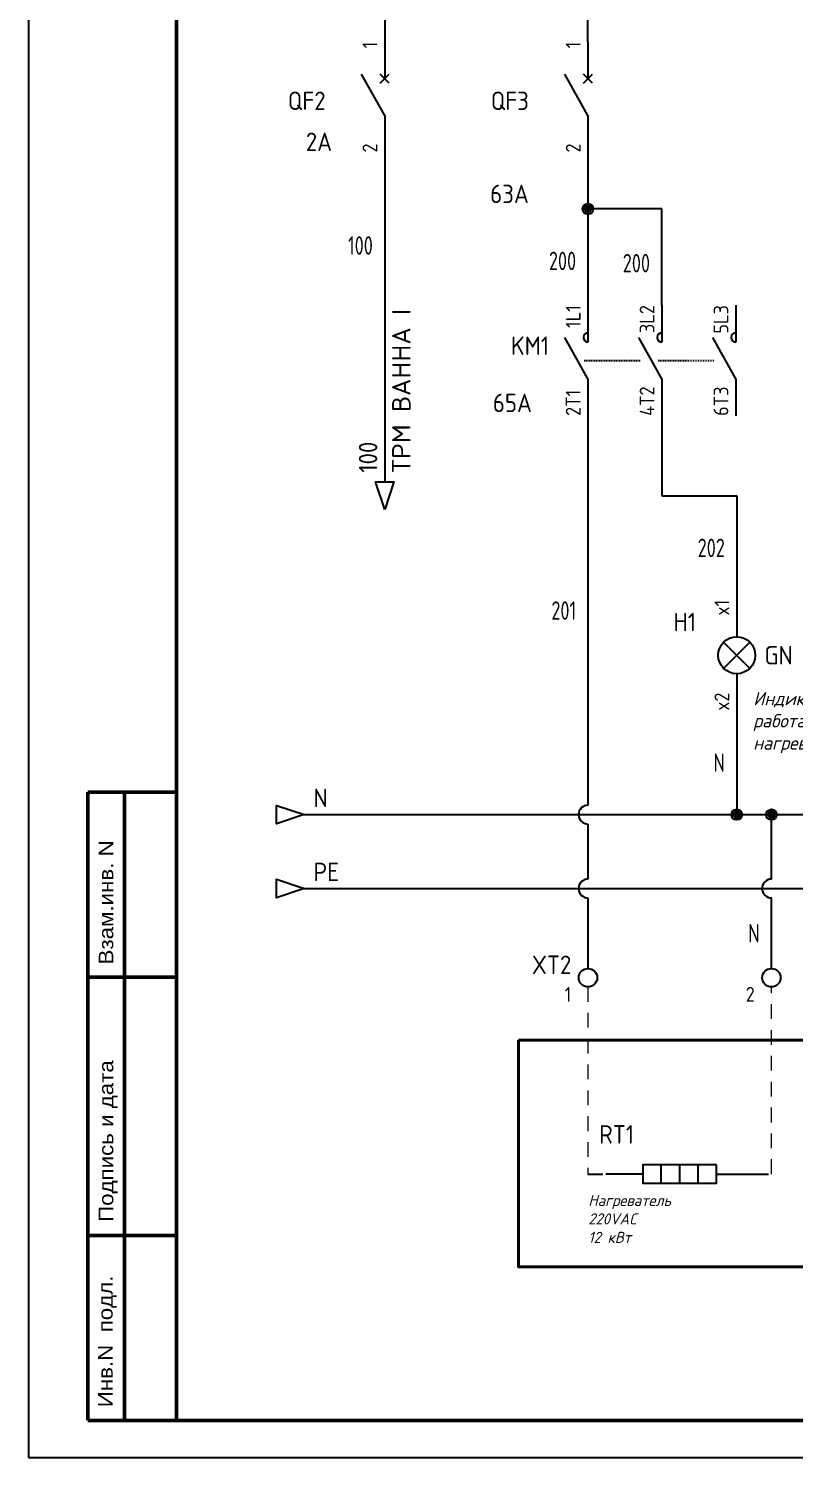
# Model space of a CAD drawing. Extents: x -319 to 3117, y -991 to 292.
# Drawn here: x -20 to 83.6, y -5 to 188.4 of the extents above; entities that cross this region are included whole.
import ezdxf
from ezdxf.enums import TextEntityAlignment as Align

# ---------------------------------------------------------------- set-up
doc = ezdxf.new("R2010")
doc.units = 0
for name, pattern in [('Caddy_Dash', [3.5, 2, -1.5]), ('Caddy_Solid', [0]), ('HIDDEN2', [0.1875, 0.125, -0.0625])]:
    doc.linetypes.add(name, pattern=pattern)
doc.layers.get('0').update_dxf_attribs({"lineweight": 15})
for name, color, linetype in [('100', 7, 'Continuous'), ('DESC', 94, 'Continuous'), ('DESCCHILD', 84, 'Continuous'), ('LINK', 9, 'HIDDEN2'), ('MISC', 7, 'Continuous'), ('SYMS', 7, 'Continuous'), ('TAGS', 7, 'Continuous'), ('TERMS', 7, 'Continuous'), ('WIRECOPY', 84, 'Continuous'), ('WIREFIXED', 84, 'Continuous'), ('WIREREF', 255, 'Continuous'), ('WIREREF_DEST', 84, 'Continuous'), ('WIRES', 7, 'Continuous')]:
    doc.layers.add(name, color=color, linetype=linetype)
doc.styles.add('Caddy_Vectorfont1n', font='arial.ttf', dxfattribs={"width": 1.1})
doc.styles.add('SIMPLEX', font='simplex')
doc.styles.get("Standard").update_dxf_attribs({"font": 'GOST_Common Italic_0.ttf'})
doc.styles.add('WD_IEC', font='ISOCP2.shx', dxfattribs={"width": 0.9, "height": 4})

# ---------------------------------------------------------------- blocks, each defined once
blk = doc.blocks.new('HA1D3')
blk.add_lwpolyline([(0, 0), (-3.75, -1.25), (-3.75, 1.25)], close=True)
at = {"style": 'WD_IEC', "flags": 1}
blk.add_attdef('SIGCODE', text='', height=1, dxfattribs=at).set_placement((-2.5, 1.8), align=Align.RIGHT)
at = {"style": 'WD_IEC'}
for tag, p, height, flags in [('WIRENO', (1.25, 1), 2.5, 8), ('X1TERM01', (0, 0), 0.32, 1)]:
    blk.add_attdef(tag, p, '', height=height, dxfattribs=dict(at, flags=flags))
blk.add_attdef('XREF', text='', height=2.5, dxfattribs=at).set_placement((-5, 0), align=Align.MIDDLE_RIGHT)
blk.add_attdef('DESC1', text='', height=2.5, dxfattribs=at).set_placement((1.25, -1), align=Align.TOP_LEFT)
blk = doc.blocks.new('VCB1')
for p, q in [((0, 7.5), (0, 2.5)), ((0, -2.5), (-3.12, 3.12)), ((0.62, 1.88), (-0.62, 3.12)), ((-0.62, 1.88), (0.62, 3.12)), ((0, -2.5), (0, -7.5))]:
    blk.add_line(p, q)
at = {"style": 'WD_IEC'}
for tag, p in [('INST', (-8, 5.25)), ('LOC', (-8, 1.75)), ('TAG1', (-8, -1.75)), ('RATING1', (-8, -6.35)), ('DESC1', (-8, -14.35)), ('DESC2', (-8, -17.85)), ('DESC3', (-8, -21.35))]:
    blk.add_attdef(tag, text='', height=2.5, dxfattribs=at).set_placement(p, align=Align.RIGHT)
at = {"style": 'WD_IEC', "flags": 1}
for tag, p, height in [('X2TERM01', (0, 7.5), 0.32), ('MFG', (2.75, 6.5), 1.5), ('CAT', (2.75, 4), 1.5), ('X4LINK', (-2, 0), 0.32), ('X1LINK', (-0.5, 0), 0.32), ('X8TERM02', (0, -7.5), 0.32), ('ASSYCODE', (1, -9), 1), ('FAMILY', (1, -10.5), 1), ('CATDESC', (1, -12), 1), ('CONTACT', (1, -13.5), 1), ('COMMON', (2.25, -14.75), 1)]:
    blk.add_attdef(tag, p, '', height=height, dxfattribs=at)
at = {"style": 'WD_IEC'}
blk.add_attdef('TERM01', text='', height=2, rotation=90, dxfattribs=at).set_placement((-1, 7.5), align=Align.RIGHT)
blk.add_attdef('TERM02', (-1, -7.5), '', height=2, rotation=90, dxfattribs=at)
at = {"lineweight": 15, "style": 'WD_IEC'}
blk.add_attdef('XREF', text='', height=2.5, dxfattribs=at).set_placement((-8, -10.35), align=Align.RIGHT)
blk = doc.blocks.new('VMS21P')
for p, q in [((0, 7.5), (0, 2.5)), ((0, -2.5), (-3.12, 3.12)), ((0, -2.5), (0, -7.5))]:
    blk.add_line(p, q)
blk.add_arc((0, 3.12), 0.625, 90, 270)
at = {"style": 'WD_IEC'}
for tag, p in [('INST', (-5.25, 6.75)), ('LOC', (-5.25, 3.75)), ('TAG2', (-5.25, 0.75)), ('XREF', (-5.25, -3.75)), ('DESC1', (-5.25, -6.75)), ('DESC2', (-5.25, -9.75)), ('DESC3', (-5.25, -12.75))]:
    blk.add_attdef(tag, text='', height=2.5, dxfattribs=at).set_placement(p, align=Align.RIGHT)
at = {"style": 'WD_IEC', "flags": 1}
for tag, p, height in [('X2TERM01', (0, 7.5), 0.32), ('X4LINK', (-2.91, 0), 0.32), ('X1LINK', (-0.5, 0), 0.32), ('CONTACT', (4, -3.5), 1), ('FAMILY', (4, -5), 1), ('X8TERM02', (0, -7.5), 0.32)]:
    blk.add_attdef(tag, p, '', height=height, dxfattribs=at)
at = {"style": 'WD_IEC'}
blk.add_attdef('TERM01', text='', height=2, rotation=90, dxfattribs=at).set_placement((-1, 7.5), align=Align.RIGHT)
blk.add_attdef('TERM02', (-1, -7.5), '', height=2, rotation=90, dxfattribs=at)
blk = doc.blocks.new('WDDOT')
for radius in [0.72, 0.449, 0.223]:
    blk.add_circle((0, 0), radius)
blk = doc.blocks.new('HRE1HT')
for p, q in [((-5, 0), (-10, 0)), ((-2.5, -1.25), (-2.5, 1.25)), ((0, -1.25), (0, 1.25)), ((2.5, -1.25), (2.5, 1.25)), ((5, 0), (10, 0))]:
    blk.add_line(p, q)
blk.add_lwpolyline([(5, 1.25), (-5, 1.25), (-5, -1.25), (5, -1.25)], close=True)
at = {"style": 'WD_IEC'}
for tag, p, height, flags in [('MFG', (7.42, 14.62), 1.5, 9), ('CAT', (7.42, 12.12), 1.5, 9), ('TERM01', (-10, 1), 2, 8), ('X2LINK', (0, 1.88), 0.32, 1), ('X4TERM01', (-10, 0), 0.32, 1), ('X1TERM02', (10, 0), 0.32, 1), ('X8LINK', (0, -1.88), 0.32, 1), ('ASSYCODE', (6, -2.75), 1, 1), ('FAMILY', (6, -4.25), 1, 1), ('CATDESC', (6, -5.75), 1, 1)]:
    blk.add_attdef(tag, p, '', height=height, dxfattribs=dict(at, flags=flags))
for tag, p in [('INST', (-7.5, 11.12)), ('LOC', (-7.5, 7.62)), ('TAG1', (-7.5, 4.12)), ('DESC1', (-7.5, -11.25)), ('DESC2', (-7.5, -14.75)), ('DESC3', (-7.5, -18.25))]:
    blk.add_attdef(tag, text='', height=2.5, dxfattribs=at).set_placement(p, align=Align.RIGHT)
for tag, p in [('RATING1', (7.42, 8.12)), ('RATING2', (7.42, 4.12))]:
    blk.add_attdef(tag, p, '', height=2.5, dxfattribs=at)
at = {"style": 'WD_IEC', "flags": 8}
blk.add_attdef('TERM02', text='', height=2, dxfattribs=at).set_placement((10, 1), align=Align.RIGHT)
at = {"lineweight": 15, "style": 'WD_IEC'}
blk.add_attdef('XREF', text='', height=2.5, dxfattribs=at).set_placement((-7.5, -7.5), align=Align.RIGHT)
blk = doc.blocks.new('VLT1G')
for p, q in [((0, 7.5), (0, 2.5)), ((-1.77, -1.77), (1.77, 1.77)), ((1.77, -1.77), (-1.77, 1.77)), ((0, -2.5), (0, -7.5))]:
    blk.add_line(p, q)
blk.add_circle((0, 0), 2.5)
at = {"style": 'WD_IEC'}
for tag, p in [('INST', (-5.5, 10.25)), ('LOC', (-5.5, 6.75)), ('TAG1', (-5.5, 3.25)), ('DESC1', (-5.5, -6.35)), ('DESC2', (-5.5, -9.85)), ('DESC3', (-5.5, -13.35))]:
    blk.add_attdef(tag, text='', height=2.5, dxfattribs=at).set_placement(p, align=Align.RIGHT)
at = {"style": 'WD_IEC', "flags": 1}
for tag, p, height in [('X2TERM01', (0, 7.5), 0.32), ('X4LINK', (-3, 0), 0.32), ('X1LINK', (3, 0), 0.32), ('ASSYCODE', (1, -4), 1), ('FAMILY', (1, -5.5), 1), ('X8TERM02', (0, -7.5), 0.32), ('CATDESC', (1, -7), 1)]:
    blk.add_attdef(tag, p, '', height=height, dxfattribs=at)
at = {"style": 'WD_IEC'}
blk.add_attdef('TERM01', text='', height=2, rotation=90, dxfattribs=at).set_placement((-1, 7.5), align=Align.RIGHT)
at = {"style": 'WD_IEC', "flags": 9}
for tag, p in [('MFG', (-6, -0.25)), ('CAT', (-6, -2.75))]:
    blk.add_attdef(tag, text='', height=1.5, dxfattribs=at).set_placement(p, align=Align.RIGHT)
at = {"style": 'WD_IEC'}
blk.add_attdef('TERM02', (-1, -7.5), '', height=2, rotation=90, dxfattribs=at)
at = {"lineweight": 13, "style": 'WD_IEC'}
blk.add_attdef('COLOR', text='', height=2.5, dxfattribs=at).set_placement((3.75, 0), align=Align.MIDDLE_LEFT)
at = {"lineweight": 15, "style": 'WD_IEC'}
for tag, p in [('XREF', (-5.5, -18)), ('WDTAGALT', (-5.5, -21))]:
    blk.add_attdef(tag, text='', height=2.5, dxfattribs=at).set_placement(p, align=Align.RIGHT)
blk = doc.blocks.new('VT0002')
blk.add_circle((0, 0), 1.25)
at = {"style": 'WD_IEC', "flags": 1}
for tag, p, height in [('ASSYCODE', (2.75, 10.75), 1), ('CATDESC', (2.75, 9.25), 1), ('MFG', (2.75, 7.25), 1.5), ('CAT', (2.75, 4.75), 1.5), ('X2PIN01', (0, 2.25), 0.4), ('X2TERMDESC01', (0, 1.75), 0.4), ('X4TERM01', (-1.25, 0), 0.32), ('X4PIN01', (-1.25, 1), 0.4), ('X4TERMDESC01', (-1.25, 0.5), 0.4), ('X2TERM01', (0, 1.25), 0.32), ('X8PIN01', (0, -0.25), 0.4), ('X1TERM01', (1.25, 0), 0.32), ('X1PIN01', (1.25, 1), 0.4), ('X1TERMDESC01', (1.25, 0.5), 0.4), ('X8TERM01', (0, -1.25), 0.32), ('X8TERMDESC01', (0, -0.75), 0.4), ('LINKTERM', (0, -2), 0.4), ('STRIPSEQ', (0, -3), 0.4)]:
    blk.add_attdef(tag, p, '', height=height, dxfattribs=at)
at = {"style": 'WD_IEC'}
for tag, p in [('INST', (-2.25, 7.5)), ('LOC', (-2.25, 4))]:
    blk.add_attdef(tag, text='', height=2.5, dxfattribs=at).set_placement(p, align=Align.RIGHT)
at = {"style": 'WD_IEC', "flags": 8}
for tag, height, p in [('TAGSTRIP', 2.5, (-2.25, 0.5)), ('TERM01', 2, (-2.25, -3.25))]:
    blk.add_attdef(tag, text='', height=height, dxfattribs=at).set_placement(p, align=Align.RIGHT)
blk = doc.blocks.new('WD_WNV')
at = {"linetype": 'Continuous', "style": 'WD_IEC', "width": 0.8}
blk.add_attdef('WIRENO', text='', height=2.5, dxfattribs=at).set_placement((-1.6, 0), align=Align.MIDDLE_RIGHT)
at = {"style": 'WD_IEC', "flags": 1}
for tag, p in [('W08USER', (-1, 0.375)), ('W04USER', (-1, 0.875)), ('W05USER', (-1, 0.75)), ('W09USER', (-1, 0.25)), ('W03USER', (-1, 1)), ('W06USER', (-1, 0.625)), ('W07USER', (-1, 0.5)), ('W02USER', (-1, 1.125)), ('W01USER', (-1, 1.25)), ('W10USER', (-1, 0.125))]:
    blk.add_attdef(tag, text='', height=0.08, dxfattribs=at).set_placement(p, align=Align.CENTER)
blk = doc.blocks.new('HA1S4')
blk.add_lwpolyline([(0, -3.75), (-1.25, 0), (1.25, 0)], close=True)
at = {"style": 'WD_IEC', "flags": 8}
blk.add_attdef('WIRENO', (-1, 1.25), '', height=2.5, rotation=90, dxfattribs=at)
at = {"style": 'WD_IEC'}
blk.add_attdef('DESC1', text='', height=2.5, rotation=90, dxfattribs=at).set_placement((1, 1.25), align=Align.TOP_LEFT)
at = {"style": 'WD_IEC', "flags": 1}
blk.add_attdef('X2TERM01', (0, 0), '', height=0.32, dxfattribs=at)
blk.add_attdef('SIGCODE', text='', height=1, dxfattribs=at).set_placement((-2.5, -3.2), align=Align.RIGHT)
at = {"style": 'WD_IEC'}
blk.add_attdef('XREF', text='', height=2.5, rotation=90, dxfattribs=at).set_placement((0, -5), align=Align.MIDDLE_RIGHT)
blk = doc.blocks.new('WD_WCV')
at = {"linetype": 'Continuous', "style": 'WD_IEC', "width": 0.8}
blk.add_attdef('WIRECOPY', text='', height=2.5, dxfattribs=at).set_placement((-1.6, 0), align=Align.MIDDLE_RIGHT)

msp = doc.modelspace()

# ---------------------------------------------------------------- linework, layer by layer
at = {"linetype": 'Caddy_Dash'}
msp.add_line((55.704, 58.681), (55.704, 33.352), dxfattribs=at)
at = {"color": 150, "linetype": 'Caddy_Dash'}
msp.add_line((80.533, 33.352), (80.533, 58.681), dxfattribs=at)
at = {"layer": '100', "linetype": 'Caddy_Solid', "lineweight": 50}
for p, q in [((0, 286.939), (0, 0)), ((-12, 0.06), (-12, 85.06)), ((-12, 85.06), (0, 85.06)), ((-7, 85.06), (-7, 0.06)), ((-12, 60), (0, 60)), ((-12, 25.06), (0, 25.06)), ((395, 0), (-12, 0))]:
    msp.add_line(p, q, dxfattribs=at)
at = {"layer": 'LINK'}
for points in [[(55.204, 143.476), (62.79, 143.476)], [(65.204, 143.476), (72.79, 143.476)]]:
    msp.add_lwpolyline(points, dxfattribs=at)
at = {"layer": 'SYMS'}
msp.add_lwpolyline([(-20, -5), (400, -5), (400, 292), (-20, 292)], close=True, dxfattribs=at)
at = {"layer": 'SYMS', "lineweight": 40}
msp.add_lwpolyline([(46.317, 51.491), (145.013, 51.491), (145.013, 20.792), (46.317, 20.792)], close=True, dxfattribs=at)
at = {"layer": 'WIRES'}
for p, q in [((28.194, 199.465), (28.194, 186.627)), ((55.704, 186.627), (55.704, 198.195)), ((28.194, 171.627), (28.194, 127.036)), ((55.704, 171.627), (55.704, 150.976)), ((65.704, 163.994), (55.704, 163.994)), ((65.704, 150.976), (65.704, 163.994)), ((55.704, 135.976), (55.704, 83.277)), ((65.704, 135.976), (65.704, 125.144)), ((65.704, 125.144), (75.834, 125.144)), ((75.834, 125.144), (75.834, 111.075)), ((55.704, 80.737), (55.704, 73.277)), ((55.704, 70.737), (55.704, 61.181))]:
    msp.add_line(p, q, dxfattribs=at)
at = {"layer": 'WIRES', "color": 150}
for p, q in [((75.834, 96.075), (75.834, 82.007)), ((17.308, 82.007), (382.336, 82.007)), ((80.533, 73.277), (80.533, 82.007)), ((80.533, 61.181), (80.533, 70.737))]:
    msp.add_line(p, q, dxfattribs=at)
at = {"layer": 'WIRES', "color": 82}
msp.add_line((17.308, 72.007), (382.336, 72.007), dxfattribs=at)
at = {"layer": 'WIRES', "linetype": 'Caddy_Dash'}
msp.add_line((55.704, 33.352), (58.118, 33.352), dxfattribs=at)
at = {"layer": 'WIRES', "color": 150, "linetype": 'Caddy_Dash'}
msp.add_line((78.118, 33.352), (80.533, 33.352), dxfattribs=at)
at = {"layer": 'WIRES'}
for centre in [(55.704, 82.007), (55.704, 72.007)]:
    msp.add_arc(centre, 1.27, 90, 270, dxfattribs=at)
at = {"layer": 'WIRES', "color": 150}
msp.add_arc((80.533, 72.007), 1.27, 90, 270, dxfattribs=at)

# ---------------------------------------------------------------- block references
at = {"layer": 'SYMS'}
ref = msp.add_blockref('VCB1', (28.194, 179.127), dxfattribs=at)
ref.add_attrib('TERM02', '2', (27.194, 171.627), dxfattribs={"layer": 'TERMS', "height": 2, "rotation": 90, "style": 'WD_IEC'})
ref.add_attrib('TERM01', '1', dxfattribs={"layer": 'TERMS', "height": 2, "rotation": 90, "style": 'WD_IEC'}).set_placement((27.194, 186.627), align=Align.RIGHT)
ref.add_attrib('DESC1', '2A', dxfattribs={"layer": 'DESC', "height": 2.5, "style": 'WD_IEC'}).set_placement((21.075, 171.825), align=Align.RIGHT)
ref.add_attrib('TAG1', 'QF2', dxfattribs={"layer": 'TAGS', "height": 2.5, "style": 'WD_IEC'}).set_placement((20.194, 177.377), align=Align.RIGHT)
ref = msp.add_blockref('VCB1', (55.704, 179.127), dxfattribs=at)
ref.add_attrib('TERM02', '2', (54.704, 171.627), dxfattribs={"layer": 'TERMS', "height": 2, "rotation": 90, "style": 'WD_IEC'})
ref.add_attrib('TERM01', '1', dxfattribs={"layer": 'TERMS', "height": 2, "rotation": 90, "style": 'WD_IEC'}).set_placement((54.704, 186.627), align=Align.RIGHT)
ref.add_attrib('DESC1', '63A', dxfattribs={"layer": 'DESC', "height": 2.5, "style": 'WD_IEC'}).set_placement((47.704, 164.777), align=Align.RIGHT)
ref.add_attrib('TAG1', 'QF3', dxfattribs={"layer": 'TAGS', "height": 2.5, "style": 'WD_IEC'}).set_placement((47.704, 177.377), align=Align.RIGHT)
for p in [(55.704, 163.994), (75.834, 82.007), (80.533, 82.007)]:
    msp.add_blockref('WDDOT', p, dxfattribs=at)
ref = msp.add_blockref('VMS21P', (55.704, 143.476), dxfattribs=at)
ref.add_attrib('TERM02', '2T1', (54.704, 135.976), dxfattribs={"layer": 'TERMS', "height": 2, "rotation": 90, "style": 'WD_IEC'})
ref.add_attrib('TERM01', '1L1', dxfattribs={"layer": 'TERMS', "height": 2, "rotation": 90, "style": 'WD_IEC'}).set_placement((54.704, 150.976), align=Align.RIGHT)
ref.add_attrib('DESC1', '65A', dxfattribs={"layer": 'DESCCHILD', "height": 2.5, "style": 'WD_IEC'}).set_placement((48.121, 136.488), align=Align.RIGHT)
ref.add_attrib('TAG2', 'KM1', dxfattribs={"layer": 'TAGS', "height": 2.5, "style": 'WD_IEC'}).set_placement((50.454, 144.226), align=Align.RIGHT)
ref = msp.add_blockref('VMS21P', (65.704, 143.476), dxfattribs=at)
ref.add_attrib('TERM02', '4T2', (64.704, 135.976), dxfattribs={"layer": 'TERMS', "height": 2, "rotation": 90, "style": 'WD_IEC'})
ref.add_attrib('TERM01', '3L2', dxfattribs={"layer": 'TERMS', "height": 2, "rotation": 90, "style": 'WD_IEC'}).set_placement((64.704, 150.976), align=Align.RIGHT)
ref = msp.add_blockref('VMS21P', (75.704, 143.476), dxfattribs=at)
ref.add_attrib('TERM02', '6T3', (74.704, 135.976), dxfattribs={"layer": 'TERMS', "height": 2, "rotation": 90, "style": 'WD_IEC'})
ref.add_attrib('TERM01', '5L3', dxfattribs={"layer": 'TERMS', "height": 2, "rotation": 90, "style": 'WD_IEC'}).set_placement((74.704, 150.976), align=Align.RIGHT)
ref = msp.add_blockref('HA1S4', (28.194, 127.036), dxfattribs=at)
ref.add_attrib('DESC1', 'ТРМ ВАННА I', dxfattribs={"layer": 'DESC', "height": 2.5, "rotation": 90, "style": 'SIMPLEX'}).set_placement((29.194, 128.286), align=Align.TOP_LEFT)
ref.add_attrib('WIRENO', '100', (27.194, 128.286), dxfattribs={"layer": 'WIREREF', "height": 2.5, "rotation": 90, "style": 'WD_IEC', "flags": 8})
ref = msp.add_blockref('VLT1G', (75.834, 103.575), dxfattribs=at)
ref.add_attrib('TERM02', 'x2', (74.834, 96.075), dxfattribs={"layer": 'TERMS', "height": 2, "rotation": 90, "style": 'WD_IEC'})
ref.add_attrib('TERM01', 'x1', dxfattribs={"layer": 'TERMS', "height": 2, "rotation": 90, "style": 'WD_IEC'}).set_placement((74.834, 111.075), align=Align.RIGHT)
ref.add_attrib('COLOR', 'GN', dxfattribs={"layer": 'MISC', "lineweight": 13, "height": 2.5, "style": 'WD_IEC'}).set_placement((79.584, 103.575), align=Align.MIDDLE_LEFT)
ref.add_attrib('TAG1', 'H1', dxfattribs={"layer": 'TAGS', "height": 2.5, "style": 'WD_IEC'}).set_placement((70.334, 106.825), align=Align.RIGHT)
ref = msp.add_blockref('HA1D3', (17.308, 82.007), dxfattribs=at)
ref.add_attrib('WIRENO', 'N', (18.558, 83.007), dxfattribs={"layer": 'WIREREF_DEST', "height": 2.5, "style": 'WD_IEC', "flags": 8})
ref = msp.add_blockref('HA1D3', (17.308, 72.007), dxfattribs=at)
ref.add_attrib('WIRENO', 'PE', (18.558, 73.007), dxfattribs={"layer": 'WIREREF_DEST', "height": 2.5, "style": 'WD_IEC', "flags": 8})
ref = msp.add_blockref('VT0002', (55.704, 59.931), dxfattribs=at)
ref.add_attrib('TAGSTRIP', 'XT2', dxfattribs={"layer": 'TAGS', "height": 2.5, "style": 'WD_IEC', "flags": 8}).set_placement((53.454, 60.431), align=Align.RIGHT)
ref.add_attrib('TERM01', '1', dxfattribs={"layer": 'TERMS', "height": 2, "style": 'WD_IEC', "flags": 8}).set_placement((53.454, 56.681), align=Align.RIGHT)
ref = msp.add_blockref('VT0002', (80.533, 59.931), dxfattribs=at)
ref.add_attrib('TERM01', '2', dxfattribs={"layer": 'TERMS', "height": 2, "style": 'WD_IEC', "flags": 8}).set_placement((78.283, 56.681), align=Align.RIGHT)
ref = msp.add_blockref('HRE1HT', (68.118, 33.352), dxfattribs=at)
ref.add_attrib('TAG1', 'RT1', dxfattribs={"layer": 'TAGS', "height": 2.5, "style": 'WD_IEC'}).set_placement((61.955, 37.477), align=Align.RIGHT)
at = {"layer": 'WIRECOPY'}
ref = msp.add_blockref('WD_WCV', (65.704, 156.65), dxfattribs=at)
ref.add_attrib('WIRECOPY', '200', dxfattribs={"linetype": 'Continuous', "height": 2.5, "style": 'WD_IEC', "width": 0.8}).set_placement((64.104, 156.65), align=Align.MIDDLE_RIGHT)
ref = msp.add_blockref('WD_WCV', (75.834, 89.041), dxfattribs=at)
ref.add_attrib('WIRECOPY', 'N', dxfattribs={"linetype": 'Continuous', "height": 2.5, "style": 'WD_IEC', "width": 0.8}).set_placement((74.234, 89.041), align=Align.MIDDLE_RIGHT)
ref = msp.add_blockref('WD_WCV', (80.533, 65.959), dxfattribs=at)
ref.add_attrib('WIRECOPY', 'N', dxfattribs={"linetype": 'Continuous', "height": 2.5, "style": 'WD_IEC', "width": 0.8}).set_placement((78.933, 65.959), align=Align.MIDDLE_RIGHT)
at = {"layer": 'WIREFIXED'}
ref = msp.add_blockref('WD_WNV', (28.194, 159.042), dxfattribs=at)
ref.add_attrib('WIRENOF', '100', dxfattribs={"linetype": 'Continuous', "height": 2.5, "style": 'WD_IEC', "width": 0.8}).set_placement((26.594, 159.042), align=Align.MIDDLE_RIGHT)
ref = msp.add_blockref('WD_WNV', (55.704, 161.301), dxfattribs=at)
ref.add_attrib('WIRENOF', '200', dxfattribs={"linetype": 'Continuous', "height": 2.5, "style": 'WD_IEC', "width": 0.8}).set_placement((54.104, 156.955), align=Align.MIDDLE_RIGHT)
ref = msp.add_blockref('WD_WNV', (75.834, 118.109), dxfattribs=at)
ref.add_attrib('WIRENOF', '202', dxfattribs={"linetype": 'Continuous', "height": 2.5, "style": 'WD_IEC', "width": 0.8}).set_placement((74.234, 118.109), align=Align.MIDDLE_RIGHT)
ref = msp.add_blockref('WD_WNV', (55.704, 109.626), dxfattribs=at)
ref.add_attrib('WIRENOF', '201', dxfattribs={"linetype": 'Continuous', "height": 2.5, "style": 'WD_IEC', "width": 0.8}).set_placement((54.104, 109.626), align=Align.MIDDLE_RIGHT)

# ---------------------------------------------------------------- texts
at = {"layer": '100', "lineweight": 25, "style": 'Caddy_Vectorfont1n', "width": 1.1}
for s, p in [('Взам.инв. N', (-8.539, 61.726)), ('Подпись и дата', (-8.532, 26.879)), ('Инв.N  подл.', (-8.629, 1.794))]:
    msp.add_text(s, height=1.965, rotation=90, dxfattribs=at).set_placement(p)
at = {"layer": 'SYMS', "attachment_point": 1}
for s, width, heights, insert, char_height in [('Индикация\\Pработа \\Pнагревателя I', 42.83195, [14.084], (78.074, 98.609), 1.8), ('Нагреватель\\P220VAC\\P12 кВт', 31.44283, [14.97], (55.752, 30.538), 1.5)]:
    msp.add_mtext_dynamic_manual_height_columns(s, width=width, gutter_width=12.5, heights=heights, dxfattribs=dict(at, insert=insert, char_height=char_height))

doc.saveas('drawing.dxf')
